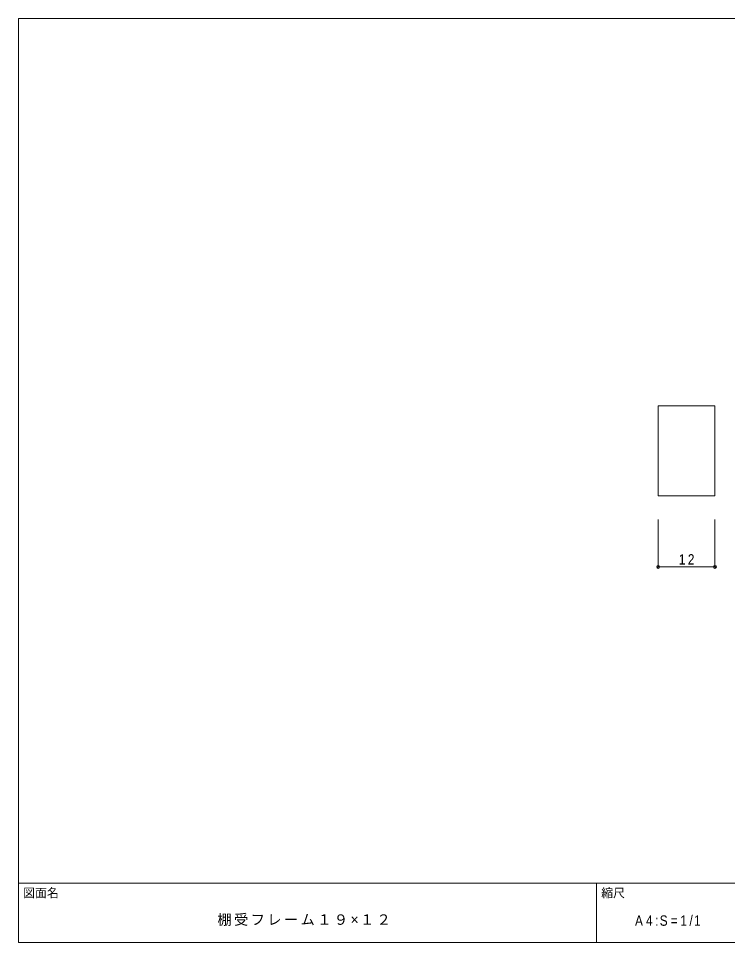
# Model space of a CAD drawing. Units: millimetres on the paper. Extents: x -141 to 141, y -98 to 98.
# Drawn here: x -141 to 8.7, y -97.5 to 97.5 of the extents above; entities that cross this region are included whole.
import ezdxf
from ezdxf.enums import TextEntityAlignment as Align

# ---------------------------------------------------------------- set-up
doc = ezdxf.new("R2010")
doc.units = ezdxf.units.MM
doc.header["$PDMODE"] = 32
doc.header["$PDSIZE"] = 0.6
for name, color, linetype, lineweight in [('0-0_ＫＢ製品', 2, 'Continuous', 9), ('0-3_寸法', 4, 'Continuous', 9), ('F-0_図面枠', 5, 'Continuous', 9), ('F-5_F-5ﾚｲﾔ', 7, 'Continuous', 9)]:
    doc.layers.add(name, color=color, linetype=linetype, lineweight=lineweight)
doc.styles.add('HGｺﾞｼｯｸM', font='')
doc.styles.get('HGｺﾞｼｯｸM').set_extended_font_data('HGｺﾞｼｯｸM')

msp = doc.modelspace()

# ---------------------------------------------------------------- linework, layer by layer
at = {"layer": '0-0_ＫＢ製品'}
for p, q in [((-6, 15.75), (6, 15.75)), ((-6, 15.75), (-6, -3.25)), ((6, 15.75), (6, -3.25)), ((-6, -3.25), (6, -3.25))]:
    msp.add_line(p, q, dxfattribs=at)
at = {"layer": '0-3_寸法'}
for p, q in [((-6, -18.25), (-6, -8.25)), ((6, -18.25), (6, -8.25)), ((-6, -18.25), (6, -18.25))]:
    msp.add_line(p, q, dxfattribs=at)
for p in [(-6, -18.25), (6, -18.25)]:
    msp.add_point(p, dxfattribs=at)
at = {"layer": 'F-0_図面枠'}
for p, q in [((-141, 97.5), (141, 97.5)), ((-141, -97.5), (-141, 97.5)), ((-141, -85), (141, -85)), ((-19, -97.5), (-19, -85)), ((141, -97.5), (-141, -97.5))]:
    msp.add_line(p, q, dxfattribs=at)

# ---------------------------------------------------------------- texts
at = {"layer": '0-3_寸法', "color": 7, "insert": (-1.625, -17.75), "char_height": 2.199, "attachment_point": 7, "style": 'HGｺﾞｼｯｸM'}
msp.add_mtext('\\T1.36;\\W0.85;12', dxfattribs=at)
at = {"layer": 'F-0_図面枠', "color": 7, "style": 'HGｺﾞｼｯｸM'}
msp.add_text('図面名', height=1.833, dxfattribs=at).set_placement((-140, -88.5), align=Align.BOTTOM_LEFT)
at = {"layer": 'F-5_F-5ﾚｲﾔ', "style": 'HGｺﾞｼｯｸM'}
msp.add_text('縮尺', height=1.833, dxfattribs=at).set_placement((-18, -88.5), align=Align.BOTTOM_LEFT)
at = {"layer": 'F-5_F-5ﾚｲﾔ', "char_height": 2.199, "attachment_point": 7, "style": 'HGｺﾞｼｯｸM'}
for s, insert in [('\\T1.17;棚受フレーム１９×１２', (-99, -94)), ('\\T1.39;\\W0.85;A4:S=1/1', (-10.875, -94))]:
    msp.add_mtext(s, dxfattribs=dict(at, insert=insert))

doc.saveas('drawing.dxf')
